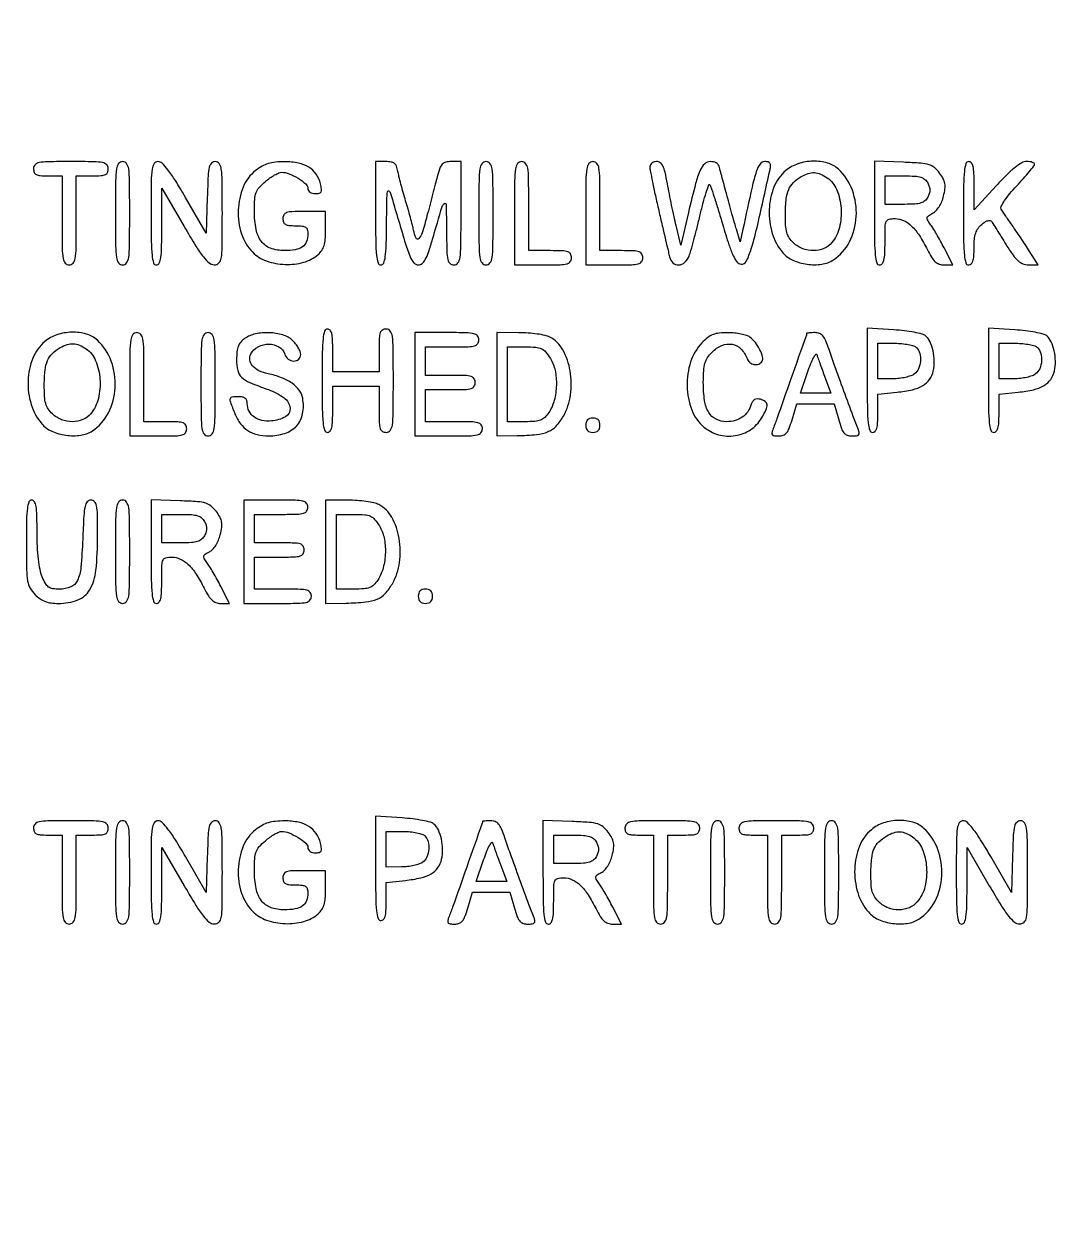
# Model space of a CAD drawing. Extents: x 0 to 1066, y 0 to 761.
# Drawn here: x 822.77 to 847.43, y 171.12 to 199.79 of the extents above; entities that cross this region are included whole.
import ezdxf

# ---------------------------------------------------------------- set-up
doc = ezdxf.new("R2010")
doc.units = 0
doc.header["$MEASUREMENT"] = 0

msp = doc.modelspace()

# ---------------------------------------------------------------- linework, layer by layer
for points in [[(183.390323, 95.266879, 0.000001), (192.989143, 95.254457, 0.000118)], [(479.458836, 95.240684, -0.000004), (502.524384, 95.211821, -0.198594)], [(710.559243, 95.267872, -0.000023), (733.258836, 95.240684, -0.000004), (756.324384, 95.211821, -0.198594)], [(416.092229, 95.24091, -0.000004), (439.072908, 95.212432, -0.198597)], [(542.992229, 95.24091, -0.000004), (565.972908, 95.212432, -0.198597)], [(606.442229, 95.24091, -0.000004), (629.422908, 95.212432, -0.198597)], [(669.892229, 95.24091, -0.000004), (692.872908, 95.212432, -0.198597)]]:
    msp.add_lwpolyline(points, format="xyb")
for points in [[(409.06215, 749.15415), (40.8618, 749.132981), (40.8618, 380.65769), (40.8618, 12.1824), (501.2973, 12.1824), (961.7328, 12.1824), (961.7328, 380.646631), (961.7328, 749.110861), (961.41555, 749.1633, 0.040886), (961.153339, 749.184871, 0.000002), (934.190609, 749.194398, 0.000089), (904.448031, 749.199508, 0.000054), (869.1804, 749.195529, -0.000029), (813.61687, 749.186499, -0.000004), (696.10453, 749.175037, -0.000004), (556.774728, 749.163736, -0.000004)], [(822.9888, 196.3566, 0.094959), (823.005363, 196.270174, 0.184152), (823.05225, 196.219125, 0.098846), (823.145239, 196.19373, 0.017388), (823.3272, 196.1874), (823.6656, 196.1874), (823.6656, 195.1299, 0.002827), (823.669331, 194.469941, 0.036854), (823.690134, 194.225737, 0.138781), (823.741394, 194.115268, 0.218517), (823.8348, 194.0724, 0.218517), (823.928206, 194.115268, 0.138781), (823.979466, 194.225737, 0.036854), (824.000269, 194.469941, 0.002827), (824.004, 195.1299), (824.004, 196.1874), (824.3847, 196.1874, 0.013964), (824.594458, 196.193259, 0.090841), (824.696663, 196.21795, 0.188085), (824.747234, 196.268995, 0.102588), (824.7654, 196.3566, 0.193568), (824.728202, 196.449085, 0.15568), (824.633213, 196.500621, 0.043488), (824.424205, 196.521867, 0.003595), (823.8771, 196.5258, 0.003595), (823.329995, 196.521867, 0.043488), (823.120988, 196.500621, 0.15568), (823.025998, 196.449085, 0.193568)], [(824.9346, 195.2991, 0.002322), (824.938189, 194.526238, 0.031956), (824.958667, 194.246887, 0.123223), (825.009478, 194.120509, 0.240299), (825.1038, 194.0724, 0.240299), (825.198122, 194.120509, 0.123223), (825.248933, 194.246887, 0.031956), (825.269411, 194.526238, 0.002322), (825.273, 195.2991, 0.002322), (825.269411, 196.071962, 0.031956), (825.248933, 196.351313, 0.123223), (825.198122, 196.477691, 0.240299), (825.1038, 196.5258, 0.240299), (825.009478, 196.477691, 0.123223), (824.958667, 196.351313, 0.031956), (824.938189, 196.071962, 0.002322)], [(825.7806, 195.2991, 0.003213), (825.784928, 194.625579, 0.022561), (825.803938, 194.298, 0.049302), (825.839853, 194.122277, 0.328801), (825.9075, 194.0724, 0.295501), (825.972872, 194.114731, 0.070336), (826.010606, 194.245431, 0.029944), (826.03064, 194.492994, 0.004715), (826.036237, 194.98185), (826.038074, 195.8913), (826.564987, 194.985157, 0.006242), (826.844361, 194.518224, 0.029041), (827.024082, 194.260937, 0.052989), (827.161326, 194.120438, 0.170079), (827.28225, 194.075707, 0.199339), (827.390531, 194.118473, 0.163117), (827.448225, 194.229906, 0.036571), (827.469304, 194.488781, 0.002034), (827.4726, 195.2991, 0.002367), (827.468969, 196.066272, 0.031318), (827.448584, 196.348583, 0.117824), (827.398777, 196.477277, 0.246563), (827.30636, 196.5258, 0.195513), (827.215555, 196.488882, 0.145553), (827.162252, 196.393456, 0.043894), (827.134739, 196.187193, 0.004128), (827.11601, 195.675918), (827.0919, 194.826036), (826.598717, 195.675918, 0.007787), (826.358638, 196.075183, 0.025041), (826.181801, 196.32981, 0.035073), (826.043947, 196.484718, 0.195814), (825.943067, 196.5258, 0.254619), (825.853061, 196.476788, 0.110911), (825.804551, 196.344958, 0.030502), (825.784287, 196.058786, 0.002427)], [(828.263728, 196.313943, 0.129246), (827.967605, 195.921297, 0.088626), (827.849413, 195.372992, 0.087215), (827.927965, 194.809333, 0.118789), (828.19476, 194.373131, 0.112618), (828.523224, 194.166694, 0.075265), (828.961335, 194.083995, 0.075304), (829.404052, 194.134685, 0.113008), (829.745923, 194.316766, 0.065979), (829.833755, 194.415989, 0.074329), (829.888472, 194.530891, 0.054743), (829.917367, 194.683884, 0.019325), (829.926, 194.907173), (829.926, 195.3414), (829.4184, 195.3414, 0.008455), (829.124702, 195.336433, 0.072107), (828.9954, 195.3132, 0.188641), (828.933868, 195.261932, 0.12648), (828.9108, 195.1722, 0.087745), (828.925799, 195.087392, 0.177212), (828.968963, 195.036236, 0.10769), (829.052566, 195.009953, 0.022514), (829.2069, 195.003, -0.021714), (829.368985, 194.995958, -0.124268), (829.449665, 194.967951, -0.187079), (829.490095, 194.911264, -0.062494), (829.503, 194.80842, -0.091498), (829.469363, 194.626147, -0.148314), (829.373574, 194.502586, -0.113347), (829.203488, 194.432447, -0.041372), (828.94232, 194.4108, -0.086758), (828.619734, 194.467199, -0.145015), (828.399523, 194.629175, -0.116882), (828.273579, 194.914349, -0.045825), (828.234, 195.345289, -0.015089), (828.242647, 195.631768, -0.073154), (828.275895, 195.790558, -0.095003), (828.349351, 195.912579, -0.035007), (828.494291, 196.05298, -0.021479), (828.603086, 196.136817, -0.024071), (828.714726, 196.207663, -0.024321), (828.814591, 196.258228, -0.105406), (828.879192, 196.272, -0.095864), (829.056527, 196.237684, -0.042073), (829.271096, 196.129665, -0.039621), (829.453519, 195.996747, -0.218876), (829.503, 195.889127, 0.137225), (829.516537, 195.840732, 0.104143), (829.554396, 195.800339, 0.087371), (829.611939, 195.773535, 0.065501), (829.681371, 195.7644, 0.051376), (829.774348, 195.773979, 0.224479), (829.817299, 195.806425, 0.158116), (829.82798, 195.869188, 0.023398), (829.803142, 195.99705, 0.090086), (829.700894, 196.22704, 0.105062), (829.528433, 196.392082, 0.089301), (829.27988, 196.490188, 0.048933), (828.9531, 196.522981, 0.02471), (828.733634, 196.512618, 0.049497), (828.563512, 196.478929, 0.05494), (828.415039, 196.415421, 0.038421)], [(831.1104, 195.2991, 0.003213), (831.114728, 194.625579, 0.022561), (831.133738, 194.298, 0.049302), (831.169653, 194.122277, 0.328801), (831.2373, 194.0724, 0.305395), (831.303534, 194.117016, 0.062503), (831.341802, 194.260664, 0.027449), (831.36361, 194.53056, 0.004264), (831.372837, 195.06645, -0.002416), (831.380185, 195.609922, -0.029471), (831.396246, 195.817343, -0.603012), (831.428012, 195.828914, -0.138127), (831.468491, 195.7644, 0.001112), (831.802007, 194.638784, 0.020238), (831.923604, 194.284651, 0.077221), (832.015819, 194.125577, 0.226588), (832.127137, 194.0724, 0.178321), (832.215345, 194.104892, 0.090477), (832.291167, 194.197802, 0.045479), (832.367822, 194.37268, 0.010027), (832.465409, 194.68575, -0.001209), (832.691705, 195.459515, -0.180504), (832.746526, 195.532517, -0.586533), (832.787568, 195.510553, -0.002598), (832.795721, 194.89725, 0.004063), (832.803882, 194.39421, 0.046466), (832.827047, 194.197491, 0.159576), (832.879338, 194.107536, 0.183972), (832.9716, 194.0724, 0.240299), (833.065922, 194.120509, 0.123223), (833.116733, 194.246887, 0.031956), (833.137211, 194.526238, 0.002322), (833.1408, 195.2991), (833.1408, 196.5258), (832.906235, 196.5258, 0.057703), (832.776147, 196.510737, 0.150789), (832.695817, 196.463684, 0.102355), (832.637877, 196.366496, 0.018959), (832.57688, 196.16625, 0.000085), (832.530137, 195.988826, 0.000034), (832.46585, 195.744572, 0.000033), (832.396416, 195.48062, 0.000041), (832.332014, 195.23565, -0.009374), (832.218579, 194.834752, -0.115475), (832.139591, 194.698201, -0.538762), (832.072654, 194.709823, -0.053672), (832.013997, 194.89725, 0.012912), (831.986867, 195.017509, 0.003926), (831.939647, 195.198241, 0.003928), (831.883536, 195.399994, 0.004276), (831.825778, 195.5952, -0.00492), (831.768294, 195.790406, -0.004529), (831.713002, 195.992159, -0.004526), (831.666971, 196.172901, -0.014927), (831.641281, 196.29315, 0.043617), (831.608378, 196.413063, 0.134321), (831.559798, 196.480821, 0.130778), (831.482629, 196.515434, 0.040414), (831.354598, 196.5258), (831.1104, 196.5258)], [(833.5638, 195.2991, 0.002322), (833.567389, 194.526238, 0.031956), (833.587867, 194.246887, 0.123223), (833.638678, 194.120509, 0.240299), (833.733, 194.0724, 0.240299), (833.827322, 194.120509, 0.123223), (833.878133, 194.246887, 0.031956), (833.898611, 194.526238, 0.002322), (833.9022, 195.2991, 0.002322), (833.898611, 196.071962, 0.031956), (833.878133, 196.351313, 0.123223), (833.827322, 196.477691, 0.240299), (833.733, 196.5258, 0.240299), (833.638678, 196.477691, 0.123223), (833.587867, 196.351313, 0.031956), (833.567389, 196.071962, 0.002322)], [(834.4098, 195.2991), (834.4098, 194.0724), (835.0866, 194.0724, 0.005351), (835.492778, 194.076747, 0.055952), (835.65765, 194.098838, 0.176663), (835.73386, 194.150384, 0.157888), (835.7634, 194.2416, 0.12648), (835.740332, 194.331332, 0.188641), (835.6788, 194.3826, 0.072107), (835.549498, 194.405833, 0.008455), (835.2558, 194.4108), (834.7482, 194.4108), (834.7482, 195.4683, 0.002827), (834.744469, 196.128259, 0.036854), (834.723666, 196.372462, 0.138781), (834.672406, 196.482932, 0.218517), (834.579, 196.5258, 0.240299), (834.484678, 196.477691, 0.123223), (834.433867, 196.351313, 0.031956), (834.413389, 196.071962, 0.002322)], [(836.1018, 195.2991), (836.1018, 194.0724), (836.7786, 194.0724, 0.005351), (837.184778, 194.076747, 0.055952), (837.34965, 194.098838, 0.176663), (837.42586, 194.150384, 0.157888), (837.4554, 194.2416, 0.12648), (837.432332, 194.331332, 0.188641), (837.3708, 194.3826, 0.072107), (837.241498, 194.405833, 0.008455), (836.9478, 194.4108), (836.4402, 194.4108), (836.4402, 195.4683, 0.002827), (836.436469, 196.128259, 0.036854), (836.415666, 196.372462, 0.138781), (836.364406, 196.482932, 0.218517), (836.271, 196.5258, 0.240299), (836.176678, 196.477691, 0.123223), (836.125867, 196.351313, 0.031956), (836.105389, 196.071962, 0.002322)], [(837.6246, 196.398204, 0.047767), (837.632843, 196.312113, 0.002528), (837.686638, 196.041143, 0.003959), (837.754892, 195.719257, 0.00287), (837.835793, 195.361854, -0.000002), (837.9199, 194.999938, -0.000002), (837.997937, 194.664131, -0.000002), (838.063437, 194.382267, -0.000017), (838.091205, 194.26275, 0.147869), (838.172527, 194.121331, 0.205885), (838.308044, 194.071982, 0.176392), (838.453855, 194.134675, 0.11354), (838.557246, 194.289283, 0.021448), (838.599656, 194.417071, 0.003611), (838.668471, 194.665407, 0.003945), (838.744981, 194.958664, 0.003496), (838.820089, 195.265147, -0.006156), (838.89232, 195.553252, -0.010899), (838.959962, 195.788699, -0.005551), (839.020641, 195.976407, -0.556878), (839.04295, 195.98165, -0.11647), (839.06607, 195.944234, -0.001547), (839.151985, 195.683681, -0.004332), (839.248293, 195.379634, -0.00282), (839.354485, 195.026936, 0.006286), (839.500808, 194.552877, 0.030826), (839.603062, 194.292023, 0.058933), (839.693181, 194.146003, 0.190588), (839.790084, 194.090075, 0.326366), (839.912675, 194.154544, 0.039676), (840.031307, 194.454683, 0.018108), (840.185541, 195.032396, 0.002117), (840.477534, 196.33545, 0.040046), (840.490478, 196.42993, 0.15964), (840.475614, 196.485694, 0.190105), (840.432744, 196.516168, 0.060633), (840.353608, 196.5258, 0.243546), (840.240612, 196.46729, 0.075824), (840.152429, 196.291017, 0.023764), (840.050862, 195.91673, 0.001912), (839.834279, 194.9184), (839.771226, 194.6223), (839.680998, 194.9184, -0.004222), (839.636412, 195.069272, -0.001439), (839.574159, 195.289054, -0.00143), (839.506805, 195.532156, -0.001648), (839.443996, 195.7644, 0.00027), (839.385598, 195.982717, 0.000345), (839.331537, 196.183831, 0.000267), (839.286, 196.352413, 0.002921), (839.267266, 196.42005, 0.133791), (839.242906, 196.460501, 0.071199), (839.195012, 196.494736, 0.062684), (839.13211, 196.517928, 0.057069), (839.063361, 196.5258, 0.191396), (838.925637, 196.471076, 0.101864), (838.818733, 196.318552, 0.038771), (838.711181, 196.005373, 0.004991), (838.54015, 195.316387), (838.355806, 194.54074), (838.247033, 195.00452, -0.004337), (838.198444, 195.220087, -0.002315), (838.14192, 195.487385, -0.002304), (838.086721, 195.760877, -0.003592), (838.041945, 195.99705, 0.011053), (837.985027, 196.274579, 0.057006), (837.933063, 196.42229, 0.121799), (837.870034, 196.49795, 0.159795), (837.785115, 196.5258, 0.077986), (837.723796, 196.516177, 0.090324), (837.671751, 196.488319, 0.100781), (837.636958, 196.446866, 0.124994)], [(840.854203, 196.313773, 0.123885), (840.571012, 195.921077, 0.085485), (840.457437, 195.382157, 0.082885), (840.529908, 194.820136, 0.104562), (840.781639, 194.361526, 0.111799), (841.019609, 194.185175, 0.06908), (841.356008, 194.089481, 0.069045), (841.705965, 194.089015, 0.111332), (841.983882, 194.193081, 0.131426), (842.364639, 194.61906, 0.103697), (842.525054, 195.218711, 0.101152), (842.43239, 195.845053, 0.118621), (842.101771, 196.344619, 0.118666), (841.842035, 196.491201, 0.075716), (841.496356, 196.535138, 0.073305), (841.141341, 196.473807, 0.095814)], [(842.9544, 195.302521, 0.003202), (842.958726, 194.627013, 0.022501), (842.977732, 194.29857, 0.049121), (843.01363, 194.122347, 0.329081), (843.0813, 194.0724, 0.232029), (843.143037, 194.10268, 0.108427), (843.182169, 194.1852, 0.047315), (843.202901, 194.341057, 0.00942), (843.2082, 194.6223, -0.00595), (843.212507, 194.984265, -0.096871), (843.238544, 195.102398, -0.238613), (843.30321, 195.156015, -0.056005), (843.447253, 195.1722, -0.111153), (843.648705, 195.126856, -0.081177), (843.83802, 194.996001, -0.058854), (844.02371, 194.769371, -0.025924), (844.215572, 194.43195, 0.021841), (844.315316, 194.253153, 0.069009), (844.40247, 194.147627, 0.100305), (844.494978, 194.091832, 0.085906), (844.607245, 194.0724), (844.81845, 194.0724), (844.612273, 194.47425, 0.006834), (844.524206, 194.640272, 0.006481), (844.430098, 194.806812, 0.006451), (844.343051, 194.95196, 0.022591), (844.281627, 195.042075, -0.02569), (844.215048, 195.141064, -0.192002), (844.206129, 195.195864, -0.198014), (844.237463, 195.24079, -0.027525), (844.338328, 195.297975, 0.089041), (844.416281, 195.355814, 0.046566), (844.490798, 195.451476, 0.042448), (844.554034, 195.571802, 0.038847), (844.598264, 195.704663, 0.026721), (844.632234, 195.881022, 0.076578), (844.630242, 196.005441, 0.082928), (844.591216, 196.117784, 0.035157), (844.504872, 196.252462, 0.057331), (844.382302, 196.38274, 0.10358), (844.253917, 196.452032, 0.055706), (844.058785, 196.486974, 0.007564), (843.643558, 196.508071), (842.9544, 196.532643)], [(845.0694, 195.2991, 0.003213), (845.073728, 194.625579, 0.022561), (845.092738, 194.298, 0.049302), (845.128653, 194.122277, 0.328801), (845.1963, 194.0724, 0.195173), (845.255755, 194.096527, 0.124534), (845.29541, 194.160916, 0.061002), (845.317228, 194.27923, 0.015127), (845.3232, 194.476598, -0.022104), (845.332256, 194.681348, -0.055956), (845.361843, 194.827158, -0.072778), (845.41682, 194.938882, -0.065118), (845.503301, 195.035004, -0.036285), (845.577822, 195.089975, -0.064391), (845.646939, 195.122044, -0.094673), (845.701942, 195.128511, -0.234713), (845.735951, 195.108455, -0.004028), (845.769866, 195.055405, -0.000308), (845.860043, 194.91162, -0.000423), (845.96736, 194.739948, -0.000322), (846.0846, 194.55178, 0.013499), (846.24971, 194.30171, 0.056738), (846.368725, 194.167078, 0.094374), (846.481502, 194.098653, 0.087664), (846.61455, 194.07413), (846.848401, 194.0724), (846.616848, 194.43195, 0.002746), (846.515027, 194.588165, 0.002011), (846.400391, 194.760436, 0.002032), (846.29051, 194.922699, 0.004505), (846.205129, 195.0453, -0.003474), (846.132013, 195.149829, -0.003611), (846.061303, 195.254032, -0.003478), (846.001423, 195.345026, -0.015688), (845.968509, 195.399477, -0.25502), (845.967685, 195.463193, -0.02513), (846.048871, 195.599645, -0.026088), (846.172127, 195.765491, -0.015703), (846.334289, 195.949377, 0.006298), (846.496261, 196.12623, 0.009352), (846.633207, 196.285491, 0.005062), (846.744096, 196.422232, 0.159541), (846.758961, 196.46235, 0.259665), (846.746517, 196.486867, 0.064446), (846.704768, 196.507775, 0.04954), (846.643797, 196.522474, 0.031664), (846.57105, 196.527887, 0.136814), (846.456834, 196.497383, 0.034876), (846.297468, 196.387736, 0.02706), (846.099076, 196.211448, 0.011695), (845.85375, 195.956837), (845.3268, 195.3837), (845.325, 195.95475, 0.00897), (845.31882, 196.247693, 0.045692), (845.297651, 196.409175, 0.10506), (845.258341, 196.494658, 0.236893), (845.1963, 196.5258, 0.328801), (845.128653, 196.475923, 0.049302), (845.092738, 196.3002, 0.022561), (845.073728, 195.972621, 0.003213)], [(841.833297, 196.142039, -0.143223), (842.060998, 195.857723, -0.079931), (842.16346, 195.422553, -0.077332), (842.125265, 194.961418, -0.11509), (841.943996, 194.60115, -0.119537), (841.755584, 194.461595, -0.098447), (841.509927, 194.410952, -0.09388), (841.253477, 194.457662, -0.097006), (841.035203, 194.594747, -0.056872), (840.934283, 194.71384, -0.080028), (840.876387, 194.840196, -0.054705), (840.848563, 195.011924, -0.014142), (840.842091, 195.292697, -0.025001), (840.861155, 195.637555, -0.075567), (840.920582, 195.864538, -0.098225), (841.034037, 196.029405, -0.062967), (841.2201, 196.169819, -0.051006), (841.384866, 196.243158, -0.090781), (841.531514, 196.263195, -0.090761), (841.675771, 196.229981, -0.050966)], [(844.2234, 196.0182, -0.049536), (844.259562, 195.930826, -0.073486), (844.271653, 195.849, -0.073486), (844.259562, 195.767174, -0.049536), (844.2234, 195.6798, -0.09537), (844.154505, 195.594875, -0.100861), (844.060266, 195.543633, -0.059921), (843.915232, 195.517648, -0.014397), (843.670523, 195.5106), (843.2082, 195.5106), (843.2082, 195.849), (843.2082, 196.1874), (843.670523, 196.1874, -0.014397), (843.915232, 196.180352, -0.059921), (844.060266, 196.154367, -0.100861), (844.154505, 196.103125, -0.09537)], [(823.257403, 192.252973, 0.123885), (822.974212, 191.860277, 0.085485), (822.860637, 191.321357, 0.082885), (822.933108, 190.759336, 0.104562), (823.184839, 190.300726, 0.111799), (823.422809, 190.124375, 0.06908), (823.759208, 190.028681, 0.069045), (824.109165, 190.028215, 0.111332), (824.387082, 190.132281, 0.131426), (824.767839, 190.55826, 0.103697), (824.928254, 191.157911, 0.101152), (824.83559, 191.784253, 0.118621), (824.504971, 192.283819, 0.118666), (824.245235, 192.430401, 0.075716), (823.899556, 192.474338, 0.073305), (823.544541, 192.413007, 0.095814)], [(825.273, 191.2383), (825.273, 190.0116), (825.9498, 190.0116, 0.005351), (826.355978, 190.015947, 0.055952), (826.52085, 190.038037, 0.176663), (826.59706, 190.089584, 0.157888), (826.6266, 190.1808, 0.12648), (826.603532, 190.270532, 0.188641), (826.542, 190.3218, 0.072107), (826.412698, 190.345033, 0.008455), (826.119, 190.35), (825.6114, 190.35), (825.6114, 191.4075, 0.002827), (825.607669, 192.067459, 0.036854), (825.586866, 192.311662, 0.138781), (825.535606, 192.422132, 0.218517), (825.4422, 192.465, 0.240299), (825.347878, 192.416891, 0.123223), (825.297067, 192.290512, 0.031956), (825.276589, 192.011162, 0.002322)], [(826.965, 191.2383, 0.002322), (826.968589, 190.465438, 0.031956), (826.989067, 190.186087, 0.123223), (827.039878, 190.059709, 0.240299), (827.1342, 190.0116, 0.240299), (827.228522, 190.059709, 0.123223), (827.279333, 190.186087, 0.031956), (827.299811, 190.465438, 0.002322), (827.3034, 191.2383, 0.002322), (827.299811, 192.011162, 0.031956), (827.279333, 192.290512, 0.123223), (827.228522, 192.416891, 0.240299), (827.1342, 192.465, 0.240299), (827.039878, 192.416891, 0.123223), (826.989067, 192.290512, 0.031956), (826.968589, 192.011162, 0.002322)], [(828.00135, 192.323344, 0.064007), (827.908552, 192.239132, 0.085808), (827.850751, 192.141565, 0.066535), (827.820234, 192.011674, 0.024477), (827.811, 191.823158, 0.055339), (827.839637, 191.565212, 0.149321), (827.929873, 191.406724, 0.090969), (828.123644, 191.281062, 0.013145), (828.565097, 191.111057, -0.070637), (828.939595, 190.914969, -0.215768), (829.079351, 190.672224, -0.299828), (828.971596, 190.467864, -0.104684), (828.637804, 190.36667, -0.073735), (828.411338, 190.380605, -0.104161), (828.227047, 190.462073, -0.119079), (828.107723, 190.600912, -0.118782), (828.0648, 190.779043, 0.082235), (828.052346, 190.854252, 0.147435), (828.016233, 190.904734, 0.119852), (827.952024, 190.933294, 0.045016), (827.8533, 190.9422, 0.028442), (827.698893, 190.93341, 0.327023), (827.656792, 190.894513, 0.139119), (827.663429, 190.815342, 0.005125), (827.773289, 190.532401, 0.065244), (827.902077, 190.302652, 0.088006), (828.075442, 190.139838, 0.085852), (828.29774, 190.043965, 0.059042), (828.570873, 190.0116, 0.079385), (828.960077, 190.073786, 0.130563), (829.237888, 190.254424, 0.137881), (829.380028, 190.540902, 0.093265), (829.380228, 190.907647, 0.114024), (829.296695, 191.098528, 0.079467), (829.12767, 191.263286, 0.063948), (828.878322, 191.3951, 0.038754), (828.557166, 191.487834, -0.060203), (828.340487, 191.560577, -0.103319), (828.189406, 191.675445, -0.141227), (828.125042, 191.814235, -0.162669), (828.149478, 191.957546, -0.149104), (828.323237, 192.130603, -0.123853), (828.577631, 192.193098, -0.133716), (828.816953, 192.1265, -0.183571), (828.954473, 191.953072, 0.153609), (829.036387, 191.836412, 0.157876), (829.169416, 191.789261, 0.194842), (829.285396, 191.832572, 0.210147), (829.3338, 191.942653, 0.093821), (829.320133, 192.014846, 0.037607), (829.276283, 192.10577, 0.035541), (829.212923, 192.199263, 0.037508), (829.137997, 192.281053, 0.118482), (828.91227, 192.409794, 0.061394), (828.589923, 192.461756, 0.060569), (828.257756, 192.433854, 0.10142)], [(829.8414, 191.3229, 0.003213), (829.845728, 190.649379, 0.022561), (829.864738, 190.3218, 0.049302), (829.900653, 190.146077, 0.328801), (829.9683, 190.0962, 0.232029), (830.030037, 190.12648, 0.108427), (830.069169, 190.209, 0.047315), (830.089901, 190.364857, 0.00942), (830.0952, 190.6461), (830.0952, 191.196), (830.6451, 191.196), (831.195, 191.196), (831.195, 190.6461, 0.007414), (831.199771, 190.32432, 0.067313), (831.222658, 190.186087, 0.186514), (831.274013, 190.120904, 0.134481), (831.3642, 190.0962, 0.240299), (831.458522, 190.144309, 0.123223), (831.509333, 190.270687, 0.031956), (831.529811, 190.550038, 0.002322), (831.5334, 191.3229, 0.002322), (831.529811, 192.095762, 0.031956), (831.509333, 192.375113, 0.123223), (831.458522, 192.501491, 0.240299), (831.3642, 192.5496, 0.12648), (831.274468, 192.526532, 0.188641), (831.2232, 192.465, 0.072107), (831.199967, 192.335698, 0.008455), (831.195, 192.042), (831.195, 191.5344), (830.6451, 191.5344), (830.0952, 191.5344), (830.0952, 192.042, 0.010614), (830.089747, 192.298841, 0.050675), (830.068763, 192.44385, 0.113455), (830.029468, 192.52103, 0.222027), (829.9683, 192.5496, 0.328801), (829.900653, 192.499723, 0.049302), (829.864738, 192.324, 0.022561), (829.845728, 191.996421, 0.003213)], [(832.041, 191.2383), (832.041, 190.0116), (832.8447, 190.0116, 0.004147), (833.335409, 190.01567, 0.047763), (833.526788, 190.037203, 0.16431), (833.614194, 190.088793, 0.179874), (833.6484, 190.1808, 0.157888), (833.61886, 190.272016, 0.176663), (833.54265, 190.323562, 0.055952), (833.377778, 190.345653, 0.005351), (832.9716, 190.35), (832.2948, 190.35), (832.2948, 190.7307), (832.2948, 191.1114), (832.887, 191.1114, 0.006583), (833.236892, 191.116007, 0.063075), (833.384025, 191.138593, 0.183695), (833.45287, 191.190026, 0.142406), (833.4792, 191.2806, 0.142406), (833.45287, 191.371174, 0.183695), (833.384025, 191.422607, 0.063075), (833.236892, 191.445193, 0.006583), (832.887, 191.4498), (832.2948, 191.4498), (832.2948, 191.7882), (832.2948, 192.1266), (832.9293, 192.1266, 0.005909), (833.307326, 192.131067, 0.059311), (833.463338, 192.15339, 0.180365), (833.535856, 192.204888, 0.150217), (833.5638, 192.2958, 0.17273), (833.531127, 192.387557, 0.168559), (833.447475, 192.43915, 0.050222), (833.264922, 192.460849, 0.004487), (832.8024, 192.465), (832.041, 192.465)], [(833.9868, 191.2383), (833.9868, 190.0116), (834.47325, 190.020033, 0.018847), (834.93622, 190.045533, 0.076273), (835.209629, 190.113881, 0.107083), (835.400818, 190.247669, 0.057946), (835.571022, 190.480564, 0.09461), (835.742013, 190.985218, 0.077415), (835.732601, 191.555831, 0.083451), (835.556967, 192.056265, 0.148656), (835.246784, 192.358003, 0.065462), (835.13444, 192.398466, 0.01784), (834.948459, 192.432174, 0.017725), (834.732831, 192.455591, 0.017594), (834.51555, 192.463753), (833.9868, 192.465)], [(838.860229, 192.22052, 0.114205), (838.592361, 191.77014, 0.083506), (838.509434, 191.192164, 0.085163), (838.619964, 190.629694, 0.127519), (838.908403, 190.223627, 0.108551), (839.254266, 190.042135, 0.105254), (839.648405, 190.019543, 0.106878), (840.012822, 190.158973, 0.11522), (840.275518, 190.433712, 0.021165), (840.384199, 190.636861, 0.127063), (840.407365, 190.753449, 0.232712), (840.364627, 190.829158, 0.086167), (840.250143, 190.881343, 0.067058), (840.173289, 190.890755, 0.120753), (840.112162, 190.874991, 0.12276), (840.065909, 190.833009, 0.07065), (840.033101, 190.764811, -0.072622), (839.946976, 190.587571, -0.089596), (839.818495, 190.456659, -0.08774), (839.650031, 190.377138, -0.066597), (839.447187, 190.35, -0.114856), (839.197075, 190.408222, -0.145297), (839.023522, 190.568608, -0.099183), (838.923915, 190.851534, -0.035212), (838.8936, 191.281469, -0.014703), (838.901929, 191.564643, -0.055361), (838.931825, 191.739421, -0.07729), (838.993279, 191.871912, -0.049247), (839.101255, 192.003545, -0.096703), (839.334825, 192.160812, -0.146157), (839.576827, 192.187424, -0.15206), (839.787032, 192.07731, -0.107279), (839.932538, 191.85165, 0.127947), (839.998811, 191.757526, 0.131147), (840.10196, 191.708714, 0.142401), (840.209276, 191.719666, 0.159485), (840.288419, 191.786452, 0.211029), (840.302563, 191.888573, 0.047286), (840.237019, 192.056149, 0.046742), (840.128902, 192.22831, 0.065556), (840.000731, 192.356559, 0.088545), (839.923629, 192.396519, 0.025252), (839.792536, 192.430136, 0.02458), (839.638106, 192.453694, 0.023821), (839.480478, 192.462309, 0.026305), (839.27043, 192.452719, 0.068477), (839.123586, 192.417566, 0.074054), (838.998448, 192.345992, 0.034872)], [(841.346995, 192.44385, -0.084799), (841.340491, 192.405834, -0.000052), (840.97452, 191.367062, -0.000388), (840.638976, 190.417328, -0.009822), (840.541975, 190.15965, 0.060048), (840.522383, 190.085919, 0.230938), (840.536632, 190.042062, 0.170663), (840.584725, 190.017954, 0.031659), (840.684979, 190.0116, 0.086283), (840.793094, 190.030397, 0.134827), (840.869923, 190.084359, 0.082591), (840.931996, 190.19137, 0.018432), (840.999468, 190.3923), (841.111876, 190.773), (841.556843, 190.773), (842.001811, 190.773), (842.1084, 190.3923, 0.017944), (842.173785, 190.18739, 0.087286), (842.234012, 190.081931, 0.141822), (842.311234, 190.029552, 0.078722), (842.424546, 190.0116, 0.029308), (842.529692, 190.017768, 0.166988), (842.579422, 190.041676, 0.236769), (842.594264, 190.085466, 0.061225), (842.57449, 190.15965, -0.006965), (842.452201, 190.476006, -0.001209), (842.230945, 191.07744, -0.001323), (842.011217, 191.684187, -0.005089), (841.879452, 192.06315, 0.017403), (841.800681, 192.2729, 0.074917), (841.731922, 192.386675, 0.125362), (841.652216, 192.444572, 0.094981), (841.545649, 192.465, 0.00999), (841.469484, 192.463478, 0.016528), (841.405352, 192.458787, 0.010464), (841.354248, 192.452262, 0.371455)], [(842.7852, 191.334026, 0.003177), (842.789521, 190.654044, 0.022367), (842.808518, 190.323654, 0.048715), (842.84438, 190.146302, 0.329705), (842.9121, 190.0962, 0.208378), (842.972443, 190.12249, 0.11961), (843.011931, 190.192927, 0.055661), (843.033306, 190.323999, 0.012613), (843.039, 190.549664), (843.039, 191.003128), (843.49395, 191.050083, 0.029754), (843.859721, 191.109988, 0.076952), (844.107788, 191.207757, 0.106873), (844.265828, 191.352632, 0.100256), (844.354412, 191.55312, 0.058942), (844.377383, 191.785686, 0.048856), (844.34834, 192.032941, 0.051542), (844.277041, 192.249871, 0.114883), (844.172597, 192.387457, 0.111025), (844.089135, 192.430019, 0.015594), (843.899166, 192.47235, 0.017167), (843.667529, 192.508244, 0.01383), (843.416635, 192.531328), (842.7852, 192.571851)], [(845.6616, 191.334026, 0.003177), (845.665921, 190.654044, 0.022367), (845.684918, 190.323654, 0.048715), (845.72078, 190.146302, 0.329705), (845.7885, 190.0962, 0.208378), (845.848843, 190.12249, 0.11961), (845.888331, 190.192927, 0.055661), (845.909706, 190.323999, 0.012613), (845.9154, 190.549664), (845.9154, 191.003128), (846.37035, 191.050083, 0.029754), (846.736121, 191.109988, 0.076952), (846.984188, 191.207757, 0.106873), (847.142228, 191.352632, 0.100256), (847.230812, 191.55312, 0.058942), (847.253783, 191.785686, 0.048856), (847.22474, 192.032941, 0.051542), (847.153441, 192.249871, 0.114883), (847.048997, 192.387457, 0.111025), (846.965535, 192.430019, 0.015594), (846.775566, 192.47235, 0.017167), (846.543929, 192.508244, 0.01383), (846.293035, 192.531328), (845.6616, 192.571851)], [(824.236497, 192.081239, -0.143223), (824.464198, 191.796923, -0.079931), (824.56666, 191.361753, -0.077332), (824.528465, 190.900618, -0.11509), (824.347196, 190.54035, -0.119537), (824.158784, 190.400795, -0.098447), (823.913127, 190.350152, -0.09388), (823.656677, 190.396862, -0.097006), (823.438403, 190.533947, -0.056872), (823.337483, 190.65304, -0.080028), (823.279587, 190.779396, -0.054705), (823.251763, 190.951124, -0.014142), (823.245291, 191.231897, -0.025001), (823.264355, 191.576755, -0.075567), (823.323782, 191.803738, -0.098225), (823.437237, 191.968605, -0.062967), (823.6233, 192.109019, -0.051006), (823.788066, 192.182358, -0.090781), (823.934714, 192.202395, -0.090761), (824.078971, 192.169181, -0.050966)], [(835.261753, 191.85165, -0.090931), (835.374074, 191.569931, -0.056823), (835.404135, 191.215009, -0.056208), (835.353225, 190.857188, -0.081785), (835.22443, 190.566309, -0.053857), (835.131167, 190.452766, -0.102503), (835.032165, 190.389135, -0.073821), (834.894488, 190.358409, -0.018052), (834.66165, 190.35), (834.2406, 190.35), (834.2406, 191.2383), (834.2406, 192.1266), (834.664843, 192.1266, -0.017821), (834.914818, 192.117688, -0.090339), (835.049317, 192.083135, -0.111314), (835.149076, 192.006766, -0.033754)], [(843.95268, 192.10968, -0.13151), (844.031834, 191.972669, -0.084316), (844.0492, 191.788715, -0.084006), (844.004813, 191.608681, -0.128741), (843.90615, 191.482967, -0.079472), (843.824795, 191.439501, -0.027293), (843.695972, 191.402804, -0.026323), (843.547063, 191.377196, -0.027554), (843.39855, 191.367891), (843.039, 191.3652), (843.039, 191.7882), (843.039, 192.2112), (843.44508, 192.2112, -0.022886), (843.607985, 192.20374, -0.026473), (843.761696, 192.181378, -0.026952), (843.887895, 192.148981, -0.120635)], [(846.82908, 192.10968, -0.13151), (846.908234, 191.972669, -0.084316), (846.9256, 191.788715, -0.084006), (846.881213, 191.608681, -0.128741), (846.78255, 191.482967, -0.079472), (846.701195, 191.439501, -0.027293), (846.572372, 191.402804, -0.026323), (846.423463, 191.377196, -0.027554), (846.27495, 191.367891), (845.9154, 191.3652), (845.9154, 191.7882), (845.9154, 192.2112), (846.32148, 192.2112, -0.022886), (846.484385, 192.20374, -0.026473), (846.638096, 192.181378, -0.026952), (846.764295, 192.148981, -0.120635)], [(841.773155, 191.42865), (841.922944, 191.0268), (841.560638, 191.0268), (841.198332, 191.0268), (841.376143, 191.541218, -0.011999), (841.446893, 191.731024, -0.026422), (841.511917, 191.871459, -0.047278), (841.562234, 191.948101, -0.601846), (841.58866, 191.943068, 0.009837), (841.610496, 191.876895, 0.001488), (841.657171, 191.745523, 0.001668), (841.713262, 191.590756, 0.001442)], [(836.1018, 190.2654, 0.072254), (836.112531, 190.191531, 0.124864), (836.1441, 190.1385, 0.124864), (836.197131, 190.106931, 0.072254), (836.271, 190.0962, 0.072254), (836.344869, 190.106931, 0.124864), (836.3979, 190.1385, 0.124864), (836.429469, 190.191531, 0.072254), (836.4402, 190.2654, 0.072254), (836.429469, 190.339269, 0.124864), (836.3979, 190.3923, 0.124864), (836.344869, 190.423869, 0.072254), (836.271, 190.4346, 0.072254), (836.197131, 190.423869, 0.124864), (836.1441, 190.3923, 0.124864), (836.112531, 190.339269, 0.072254)], [(822.8196, 187.469755, 0.003964), (822.824625, 186.835902, 0.037977), (822.84937, 186.567031, 0.086932), (822.90929, 186.398239, 0.067817), (823.027255, 186.243055, 0.045287), (823.144429, 186.14538, 0.061733), (823.266229, 186.081805, 0.057123), (823.407102, 186.046788, 0.032389), (823.582716, 186.0354, 0.091481), (824.040483, 186.11986, 0.171956), (824.323283, 186.360725, 0.107033), (824.471319, 186.82053, 0.02456), (824.5116, 187.640083, 0.004091), (824.507458, 188.146282, 0.042042), (824.486504, 188.354279, 0.139542), (824.438241, 188.451271, 0.210994), (824.353267, 188.4888, 0.224554), (824.266766, 188.447889, 0.120063), (824.214404, 188.339007, 0.038088), (824.18361, 188.109074, 0.003955), (824.156825, 187.563862, -0.011778), (824.11315, 186.89011, -0.086058), (824.030304, 186.578662, -0.186836), (823.874586, 186.427754, -0.100409), (823.608624, 186.3738, -0.036356), (823.446866, 186.385577, -0.118728), (823.347954, 186.425281, -0.110433), (823.273963, 186.507502, -0.02926), (823.195983, 186.667183, -0.051176), (823.144426, 186.837761, -0.018965), (823.106064, 187.085997, -0.016895), (823.081492, 187.38639, -0.011958), (823.0734, 187.724683, 0.005918), (823.068605, 188.129843, 0.03524), (823.048738, 188.340297, 0.084231), (823.010549, 188.450837, 0.274093), (822.9465, 188.4888, 0.308918), (822.880315, 188.443595, 0.062189), (822.843384, 188.297809, 0.026926), (822.824083, 188.022739, 0.004053)], [(824.9346, 187.2621, 0.002322), (824.938189, 186.489238, 0.031956), (824.958667, 186.209887, 0.123223), (825.009478, 186.083509, 0.240299), (825.1038, 186.0354, 0.240299), (825.198122, 186.083509, 0.123223), (825.248933, 186.209887, 0.031956), (825.269411, 186.489238, 0.002322), (825.273, 187.2621, 0.002322), (825.269411, 188.034962, 0.031956), (825.248933, 188.314313, 0.123223), (825.198122, 188.440691, 0.240299), (825.1038, 188.4888, 0.240299), (825.009478, 188.440691, 0.123223), (824.958667, 188.314313, 0.031956), (824.938189, 188.034962, 0.002322)], [(825.7806, 187.265521, 0.003202), (825.784926, 186.590013, 0.022501), (825.803932, 186.26157, 0.049121), (825.83983, 186.085347, 0.329081), (825.9075, 186.0354, 0.232029), (825.969237, 186.06568, 0.108427), (826.008369, 186.1482, 0.047315), (826.029101, 186.304057, 0.00942), (826.0344, 186.5853, -0.00595), (826.038707, 186.947265, -0.096871), (826.064744, 187.065398, -0.238613), (826.12941, 187.119015, -0.056005), (826.273453, 187.1352, -0.111153), (826.474905, 187.089856, -0.081177), (826.66422, 186.959001, -0.058854), (826.84991, 186.732371, -0.025924), (827.041772, 186.39495, 0.021841), (827.141516, 186.216153, 0.069009), (827.22867, 186.110627, 0.100305), (827.321178, 186.054832, 0.085906), (827.433445, 186.0354), (827.64465, 186.0354), (827.438473, 186.43725, 0.006834), (827.350406, 186.603272, 0.006481), (827.256298, 186.769812, 0.006451), (827.169251, 186.91496, 0.022591), (827.107827, 187.005075, -0.02569), (827.041248, 187.104064, -0.192002), (827.032329, 187.158864, -0.198014), (827.063663, 187.20379, -0.027525), (827.164528, 187.260975, 0.089041), (827.242481, 187.318814, 0.046566), (827.316998, 187.414476, 0.042448), (827.380234, 187.534802, 0.038847), (827.424464, 187.667663, 0.026721), (827.458434, 187.844022, 0.076578), (827.456442, 187.968441, 0.082928), (827.417416, 188.080784, 0.035157), (827.331072, 188.215462, 0.057331), (827.208502, 188.34574, 0.10358), (827.080117, 188.415032, 0.055706), (826.884985, 188.449974, 0.007564), (826.469758, 188.471071), (825.7806, 188.495643)], [(827.9802, 187.2621), (827.9802, 186.0354), (828.7839, 186.0354, 0.004147), (829.274609, 186.03947, 0.047763), (829.465988, 186.061003, 0.16431), (829.553394, 186.112593, 0.179874), (829.5876, 186.2046, 0.157888), (829.55806, 186.295816, 0.176663), (829.48185, 186.347362, 0.055952), (829.316978, 186.369453, 0.005351), (828.9108, 186.3738), (828.234, 186.3738), (828.234, 186.7545), (828.234, 187.1352), (828.8262, 187.1352, 0.006583), (829.176092, 187.139807, 0.063075), (829.323225, 187.162393, 0.183695), (829.39207, 187.213826, 0.142406), (829.4184, 187.3044, 0.142406), (829.39207, 187.394974, 0.183695), (829.323225, 187.446407, 0.063075), (829.176092, 187.468993, 0.006583), (828.8262, 187.4736), (828.234, 187.4736), (828.234, 187.812), (828.234, 188.1504), (828.8685, 188.1504, 0.005909), (829.246526, 188.154867, 0.059311), (829.402538, 188.17719, 0.180365), (829.475056, 188.228688, 0.150217), (829.503, 188.3196, 0.17273), (829.470327, 188.411357, 0.168559), (829.386675, 188.46295, 0.050222), (829.204122, 188.484649, 0.004487), (828.7416, 188.4888), (827.9802, 188.4888)], [(829.926, 187.2621), (829.926, 186.0354), (830.41245, 186.043833, 0.018847), (830.87542, 186.069333, 0.076273), (831.148829, 186.137681, 0.107083), (831.340018, 186.271469, 0.057946), (831.510222, 186.504364, 0.09461), (831.681213, 187.009018, 0.077415), (831.671801, 187.579631, 0.083451), (831.496167, 188.080065, 0.148656), (831.185984, 188.381803, 0.065462), (831.07364, 188.422266, 0.01784), (830.887659, 188.455974, 0.017725), (830.672031, 188.479391, 0.017594), (830.45475, 188.487553), (829.926, 188.4888)], [(827.0496, 187.9812, -0.049536), (827.085762, 187.893826, -0.073486), (827.097853, 187.812, -0.073486), (827.085762, 187.730174, -0.049536), (827.0496, 187.6428, -0.09537), (826.980705, 187.557875, -0.100861), (826.886466, 187.506633, -0.059921), (826.741432, 187.480648, -0.014397), (826.496723, 187.4736), (826.0344, 187.4736), (826.0344, 187.812), (826.0344, 188.1504), (826.496723, 188.1504, -0.014397), (826.741432, 188.143352, -0.059921), (826.886466, 188.117367, -0.100861), (826.980705, 188.066125, -0.09537)], [(831.200953, 187.87545, -0.090931), (831.313274, 187.593731, -0.056823), (831.343335, 187.238809, -0.056208), (831.292425, 186.880988, -0.081785), (831.16363, 186.590109, -0.053857), (831.070367, 186.476566, -0.102503), (830.971365, 186.412935, -0.073821), (830.833688, 186.382209, -0.018052), (830.60085, 186.3738), (830.1798, 186.3738), (830.1798, 187.2621), (830.1798, 188.1504), (830.604043, 188.1504, -0.017821), (830.854018, 188.141488, -0.090339), (830.988517, 188.106935, -0.111314), (831.088276, 188.030566, -0.033754)], [(832.1256, 186.2046, 0.072254), (832.136331, 186.130731, 0.124864), (832.1679, 186.0777, 0.124864), (832.220931, 186.046131, 0.072254), (832.2948, 186.0354, 0.072254), (832.368669, 186.046131, 0.124864), (832.4217, 186.0777, 0.124864), (832.453269, 186.130731, 0.072254), (832.464, 186.2046, 0.072254), (832.453269, 186.278469, 0.124864), (832.4217, 186.3315, 0.124864), (832.368669, 186.363069, 0.072254), (832.2948, 186.3738, 0.072254), (832.220931, 186.363069, 0.124864), (832.1679, 186.3315, 0.124864), (832.136331, 186.278469, 0.072254)], [(831.1104, 179.743826, 0.003177), (831.114721, 179.063844, 0.022367), (831.133718, 178.733454, 0.048715), (831.16958, 178.556102, 0.329705), (831.2373, 178.506, 0.208378), (831.297643, 178.53229, 0.11961), (831.337131, 178.602727, 0.055661), (831.358506, 178.733799, 0.012613), (831.3642, 178.959464), (831.3642, 179.412928), (831.81915, 179.459883, 0.029754), (832.184921, 179.519788, 0.076952), (832.432988, 179.617557, 0.106873), (832.591028, 179.762432, 0.100256), (832.679612, 179.96292, 0.058942), (832.702583, 180.195486, 0.048856), (832.67354, 180.442741, 0.051542), (832.602241, 180.659671, 0.114883), (832.497797, 180.797257, 0.111025), (832.414335, 180.839819, 0.015594), (832.224366, 180.88215, 0.017167), (831.992729, 180.918044, 0.01383), (831.741835, 180.941128), (831.1104, 180.981651)], [(822.9888, 180.7056, 0.094959), (823.005363, 180.619174, 0.184152), (823.05225, 180.568125, 0.098846), (823.145239, 180.54273, 0.017388), (823.3272, 180.5364), (823.6656, 180.5364), (823.6656, 179.4789, 0.002827), (823.669331, 178.818941, 0.036854), (823.690134, 178.574737, 0.138781), (823.741394, 178.464268, 0.218517), (823.8348, 178.4214, 0.218517), (823.928206, 178.464268, 0.138781), (823.979466, 178.574737, 0.036854), (824.000269, 178.818941, 0.002827), (824.004, 179.4789), (824.004, 180.5364), (824.3847, 180.5364, 0.013964), (824.594458, 180.542259, 0.090841), (824.696663, 180.56695, 0.188085), (824.747234, 180.617995, 0.102588), (824.7654, 180.7056, 0.193568), (824.728202, 180.798085, 0.15568), (824.633213, 180.849621, 0.043488), (824.424205, 180.870867, 0.003595), (823.8771, 180.8748, 0.003595), (823.329995, 180.870867, 0.043488), (823.120988, 180.849621, 0.15568), (823.025998, 180.798085, 0.193568)], [(824.9346, 179.6481, 0.002322), (824.938189, 178.875238, 0.031956), (824.958667, 178.595887, 0.123223), (825.009478, 178.469509, 0.240299), (825.1038, 178.4214, 0.240299), (825.198122, 178.469509, 0.123223), (825.248933, 178.595887, 0.031956), (825.269411, 178.875238, 0.002322), (825.273, 179.6481, 0.002322), (825.269411, 180.420962, 0.031956), (825.248933, 180.700313, 0.123223), (825.198122, 180.826691, 0.240299), (825.1038, 180.8748, 0.240299), (825.009478, 180.826691, 0.123223), (824.958667, 180.700313, 0.031956), (824.938189, 180.420962, 0.002322)], [(825.7806, 179.6481, 0.003213), (825.784928, 178.974579, 0.022561), (825.803938, 178.647, 0.049302), (825.839853, 178.471277, 0.328801), (825.9075, 178.4214, 0.295501), (825.972872, 178.463731, 0.070336), (826.010606, 178.594431, 0.029944), (826.03064, 178.841994, 0.004715), (826.036237, 179.33085), (826.038074, 180.2403), (826.564987, 179.334157, 0.006242), (826.844361, 178.867224, 0.029041), (827.024082, 178.609937, 0.052989), (827.161326, 178.469438, 0.170079), (827.28225, 178.424707, 0.199339), (827.390531, 178.467473, 0.163117), (827.448225, 178.578906, 0.036571), (827.469304, 178.837781, 0.002034), (827.4726, 179.6481, 0.002367), (827.468969, 180.415272, 0.031318), (827.448584, 180.697583, 0.117824), (827.398777, 180.826277, 0.246563), (827.30636, 180.8748, 0.195513), (827.215555, 180.837882, 0.145553), (827.162252, 180.742456, 0.043894), (827.134739, 180.536193, 0.004128), (827.11601, 180.024918), (827.0919, 179.175036), (826.598717, 180.024918, 0.007787), (826.358638, 180.424183, 0.025041), (826.181801, 180.67881, 0.035073), (826.043947, 180.833718, 0.195814), (825.943067, 180.8748, 0.254619), (825.853061, 180.825788, 0.110911), (825.804551, 180.693958, 0.030502), (825.784287, 180.407786, 0.002427)], [(828.263728, 180.662943, 0.129246), (827.967605, 180.270297, 0.088626), (827.849413, 179.721992, 0.087215), (827.927965, 179.158333, 0.118789), (828.19476, 178.722131, 0.112618), (828.523224, 178.515694, 0.075265), (828.961335, 178.432995, 0.075304), (829.404052, 178.483685, 0.113008), (829.745923, 178.665766, 0.065979), (829.833755, 178.764989, 0.074329), (829.888472, 178.879891, 0.054743), (829.917367, 179.032884, 0.019325), (829.926, 179.256173), (829.926, 179.6904), (829.4184, 179.6904, 0.008455), (829.124702, 179.685433, 0.072107), (828.9954, 179.6622, 0.188641), (828.933868, 179.610932, 0.12648), (828.9108, 179.5212, 0.087745), (828.925799, 179.436392, 0.177212), (828.968963, 179.385236, 0.10769), (829.052566, 179.358953, 0.022514), (829.2069, 179.352, -0.021714), (829.368985, 179.344958, -0.124268), (829.449665, 179.316951, -0.187079), (829.490095, 179.260264, -0.062494), (829.503, 179.15742, -0.091498), (829.469363, 178.975147, -0.148314), (829.373574, 178.851586, -0.113347), (829.203488, 178.781447, -0.041372), (828.94232, 178.7598, -0.086758), (828.619734, 178.816199, -0.145015), (828.399523, 178.978175, -0.116882), (828.273579, 179.263349, -0.045825), (828.234, 179.694289, -0.015089), (828.242647, 179.980768, -0.073154), (828.275895, 180.139558, -0.095003), (828.349351, 180.261579, -0.035007), (828.494291, 180.40198, -0.021479), (828.603086, 180.485817, -0.024071), (828.714726, 180.556663, -0.024321), (828.814591, 180.607228, -0.105406), (828.879192, 180.621, -0.095864), (829.056527, 180.586684, -0.042073), (829.271096, 180.478665, -0.039621), (829.453519, 180.345747, -0.218876), (829.503, 180.238127, 0.137225), (829.516537, 180.189732, 0.104143), (829.554396, 180.149339, 0.087371), (829.611939, 180.122535, 0.065501), (829.681371, 180.1134, 0.051376), (829.774348, 180.122979, 0.224479), (829.817299, 180.155425, 0.158116), (829.82798, 180.218188, 0.023398), (829.803142, 180.34605, 0.090086), (829.700894, 180.57604, 0.105062), (829.528433, 180.741082, 0.089301), (829.27988, 180.839188, 0.048933), (828.9531, 180.871981, 0.02471), (828.733634, 180.861618, 0.049497), (828.563512, 180.827929, 0.05494), (828.415039, 180.764421, 0.038421)], [(833.648395, 180.85365, -0.084799), (833.641891, 180.815634, -0.000052), (833.27592, 179.776862, -0.000388), (832.940376, 178.827128, -0.009822), (832.843375, 178.56945, 0.060048), (832.823783, 178.495719, 0.230938), (832.838032, 178.451862, 0.170663), (832.886125, 178.427754, 0.031659), (832.986379, 178.4214, 0.086283), (833.094494, 178.440197, 0.134827), (833.171323, 178.494159, 0.082591), (833.233396, 178.60117, 0.018432), (833.300868, 178.8021), (833.413276, 179.1828), (833.858243, 179.1828), (834.303211, 179.1828), (834.4098, 178.8021, 0.017944), (834.475185, 178.59719, 0.087286), (834.535412, 178.491731, 0.141822), (834.612634, 178.439352, 0.078722), (834.725946, 178.4214, 0.029308), (834.831092, 178.427568, 0.166988), (834.880822, 178.451476, 0.236769), (834.895664, 178.495266, 0.061225), (834.87589, 178.56945, -0.006965), (834.753601, 178.885806, -0.001209), (834.532345, 179.48724, -0.001323), (834.312617, 180.093987, -0.005089), (834.180852, 180.47295, 0.017403), (834.102081, 180.6827, 0.074917), (834.033322, 180.796475, 0.125362), (833.953616, 180.854372, 0.094981), (833.847049, 180.8748, 0.00999), (833.770884, 180.873278, 0.016528), (833.706752, 180.868587, 0.010464), (833.655648, 180.862062, 0.371455)], [(835.0866, 179.651521, 0.003202), (835.090926, 178.976013, 0.022501), (835.109932, 178.64757, 0.049121), (835.14583, 178.471347, 0.329081), (835.2135, 178.4214, 0.232029), (835.275237, 178.45168, 0.108427), (835.314369, 178.5342, 0.047315), (835.335101, 178.690057, 0.00942), (835.3404, 178.9713, -0.00595), (835.344707, 179.333265, -0.096871), (835.370744, 179.451398, -0.238613), (835.43541, 179.505015, -0.056005), (835.579453, 179.5212, -0.111153), (835.780905, 179.475856, -0.081177), (835.97022, 179.345001, -0.058854), (836.15591, 179.118371, -0.025924), (836.347772, 178.78095, 0.021841), (836.447516, 178.602153, 0.069009), (836.53467, 178.496627, 0.100305), (836.627178, 178.440832, 0.085906), (836.739445, 178.4214), (836.95065, 178.4214), (836.744473, 178.82325, 0.006834), (836.656406, 178.989272, 0.006481), (836.562298, 179.155812, 0.006451), (836.475251, 179.30096, 0.022591), (836.413827, 179.391075, -0.02569), (836.347248, 179.490064, -0.192002), (836.338329, 179.544864, -0.198014), (836.369663, 179.58979, -0.027525), (836.470528, 179.646975, 0.089041), (836.548481, 179.704814, 0.046566), (836.622998, 179.800476, 0.042448), (836.686234, 179.920802, 0.038847), (836.730464, 180.053663, 0.026721), (836.764434, 180.230022, 0.076578), (836.762442, 180.354441, 0.082928), (836.723416, 180.466784, 0.035157), (836.637072, 180.601462, 0.057331), (836.514502, 180.73174, 0.10358), (836.386117, 180.801032, 0.055706), (836.190985, 180.835974, 0.007564), (835.775758, 180.857071), (835.0866, 180.881643)], [(837.0324, 180.7056, 0.094959), (837.048963, 180.619174, 0.184152), (837.09585, 180.568125, 0.098846), (837.188839, 180.54273, 0.017388), (837.3708, 180.5364), (837.7092, 180.5364), (837.7092, 179.4789, 0.002827), (837.712931, 178.818941, 0.036854), (837.733734, 178.574737, 0.138781), (837.784994, 178.464268, 0.218517), (837.8784, 178.4214, 0.218517), (837.971806, 178.464268, 0.138781), (838.023066, 178.574737, 0.036854), (838.043869, 178.818941, 0.002827), (838.0476, 179.4789), (838.0476, 180.5364), (838.4283, 180.5364, 0.013964), (838.638058, 180.542259, 0.090841), (838.740263, 180.56695, 0.188085), (838.790834, 180.617995, 0.102588), (838.809, 180.7056, 0.193568), (838.771802, 180.798085, 0.15568), (838.676813, 180.849621, 0.043488), (838.467805, 180.870867, 0.003595), (837.9207, 180.8748, 0.003595), (837.373595, 180.870867, 0.043488), (837.164588, 180.849621, 0.15568), (837.069598, 180.798085, 0.193568)], [(839.0628, 179.6481, 0.002322), (839.066389, 178.875238, 0.031956), (839.086867, 178.595887, 0.123223), (839.137678, 178.469509, 0.240299), (839.232, 178.4214, 0.240299), (839.326322, 178.469509, 0.123223), (839.377133, 178.595887, 0.031956), (839.397611, 178.875238, 0.002322), (839.4012, 179.6481, 0.002322), (839.397611, 180.420962, 0.031956), (839.377133, 180.700313, 0.123223), (839.326322, 180.826691, 0.240299), (839.232, 180.8748, 0.240299), (839.137678, 180.826691, 0.123223), (839.086867, 180.700313, 0.031956), (839.066389, 180.420962, 0.002322)], [(839.7396, 180.7056, 0.094959), (839.756163, 180.619174, 0.184152), (839.80305, 180.568125, 0.098846), (839.896039, 180.54273, 0.017388), (840.078, 180.5364), (840.4164, 180.5364), (840.4164, 179.4789, 0.002827), (840.420131, 178.818941, 0.036854), (840.440934, 178.574737, 0.138781), (840.492194, 178.464268, 0.218517), (840.5856, 178.4214, 0.218517), (840.679006, 178.464268, 0.138781), (840.730266, 178.574737, 0.036854), (840.751069, 178.818941, 0.002827), (840.7548, 179.4789), (840.7548, 180.5364), (841.1355, 180.5364, 0.013964), (841.345258, 180.542259, 0.090841), (841.447463, 180.56695, 0.188085), (841.498034, 180.617995, 0.102588), (841.5162, 180.7056, 0.193568), (841.479002, 180.798085, 0.15568), (841.384013, 180.849621, 0.043488), (841.175005, 180.870867, 0.003595), (840.6279, 180.8748, 0.003595), (840.080795, 180.870867, 0.043488), (839.871788, 180.849621, 0.15568), (839.776798, 180.798085, 0.193568)], [(841.77, 179.6481, 0.002322), (841.773589, 178.875238, 0.031956), (841.794067, 178.595887, 0.123223), (841.844878, 178.469509, 0.240299), (841.9392, 178.4214, 0.240299), (842.033522, 178.469509, 0.123223), (842.084333, 178.595887, 0.031956), (842.104811, 178.875238, 0.002322), (842.1084, 179.6481, 0.002322), (842.104811, 180.420962, 0.031956), (842.084333, 180.700313, 0.123223), (842.033522, 180.826691, 0.240299), (841.9392, 180.8748, 0.240299), (841.844878, 180.826691, 0.123223), (841.794067, 180.700313, 0.031956), (841.773589, 180.420962, 0.002322)], [(842.884603, 180.662773, 0.123885), (842.601412, 180.270077, 0.085485), (842.487837, 179.731157, 0.082885), (842.560308, 179.169136, 0.104562), (842.812039, 178.710526, 0.111799), (843.050009, 178.534175, 0.06908), (843.386408, 178.438481, 0.069045), (843.736365, 178.438015, 0.111332), (844.014282, 178.542081, 0.131426), (844.395039, 178.96806, 0.103697), (844.555454, 179.567711, 0.101152), (844.46279, 180.194053, 0.118621), (844.132171, 180.693619, 0.118666), (843.872435, 180.840201, 0.075716), (843.526756, 180.884138, 0.073305), (843.171741, 180.822807, 0.095814)], [(844.9002, 179.6481, 0.003213), (844.904528, 178.974579, 0.022561), (844.923538, 178.647, 0.049302), (844.959453, 178.471277, 0.328801), (845.0271, 178.4214, 0.295501), (845.092472, 178.463731, 0.070336), (845.130206, 178.594431, 0.029944), (845.15024, 178.841994, 0.004715), (845.155837, 179.33085), (845.157674, 180.2403), (845.684587, 179.334157, 0.006242), (845.963961, 178.867224, 0.029041), (846.143682, 178.609937, 0.052989), (846.280926, 178.469438, 0.170079), (846.40185, 178.424707, 0.199339), (846.510131, 178.467473, 0.163117), (846.567825, 178.578906, 0.036571), (846.588904, 178.837781, 0.002034), (846.5922, 179.6481, 0.002367), (846.588569, 180.415272, 0.031318), (846.568184, 180.697583, 0.117824), (846.518377, 180.826277, 0.246563), (846.42596, 180.8748, 0.195513), (846.335155, 180.837882, 0.145553), (846.281852, 180.742456, 0.043894), (846.254339, 180.536193, 0.004128), (846.23561, 180.024918), (846.2115, 179.175036), (845.718317, 180.024918, 0.007787), (845.478238, 180.424183, 0.025041), (845.301401, 180.67881, 0.035073), (845.163547, 180.833718, 0.195814), (845.062667, 180.8748, 0.254619), (844.972661, 180.825788, 0.110911), (844.924151, 180.693958, 0.030502), (844.903887, 180.407786, 0.002427)], [(832.27788, 180.51948, -0.13151), (832.357034, 180.382469, -0.084316), (832.3744, 180.198515, -0.084006), (832.330013, 180.018481, -0.128741), (832.23135, 179.892767, -0.079472), (832.149995, 179.849301, -0.027293), (832.021172, 179.812604, -0.026323), (831.872263, 179.786996, -0.027554), (831.72375, 179.777691), (831.3642, 179.775), (831.3642, 180.198), (831.3642, 180.621), (831.77028, 180.621, -0.022886), (831.933185, 180.61354, -0.026473), (832.086896, 180.591178, -0.026952), (832.213095, 180.558781, -0.120635)], [(834.074555, 179.83845), (834.224344, 179.4366), (833.862038, 179.4366), (833.499732, 179.4366), (833.677543, 179.951018, -0.011999), (833.748293, 180.140824, -0.026422), (833.813317, 180.281259, -0.047278), (833.863634, 180.357901, -0.601846), (833.89006, 180.352868, 0.009837), (833.911896, 180.286695, 0.001488), (833.958571, 180.155323, 0.001668), (834.014662, 180.000556, 0.001442)], [(836.3556, 180.3672, -0.049536), (836.391762, 180.279826, -0.073486), (836.403853, 180.198, -0.073486), (836.391762, 180.116174, -0.049536), (836.3556, 180.0288, -0.09537), (836.286705, 179.943875, -0.100861), (836.192466, 179.892633, -0.059921), (836.047432, 179.866648, -0.014397), (835.802723, 179.8596), (835.3404, 179.8596), (835.3404, 180.198), (835.3404, 180.5364), (835.802723, 180.5364, -0.014397), (836.047432, 180.529352, -0.059921), (836.192466, 180.503367, -0.100861), (836.286705, 180.452125, -0.09537)], [(843.863697, 180.491039, -0.143223), (844.091398, 180.206723, -0.079931), (844.19386, 179.771553, -0.077332), (844.155665, 179.310418, -0.11509), (843.974396, 178.95015, -0.119537), (843.785984, 178.810595, -0.098447), (843.540327, 178.759952, -0.09388), (843.283877, 178.806662, -0.097006), (843.065603, 178.943747, -0.056872), (842.964683, 179.06284, -0.080028), (842.906787, 179.189196, -0.054705), (842.878963, 179.360924, -0.014142), (842.872491, 179.641697, -0.025001), (842.891555, 179.986555, -0.075567), (842.950982, 180.213538, -0.098225), (843.064437, 180.378405, -0.062967), (843.2505, 180.518819, -0.051006), (843.415266, 180.592158, -0.090781), (843.561914, 180.612195, -0.090761), (843.706171, 180.578981, -0.050966)]]:
    msp.add_lwpolyline(points, format="xyb", close=True)

doc.saveas('drawing.dxf')
